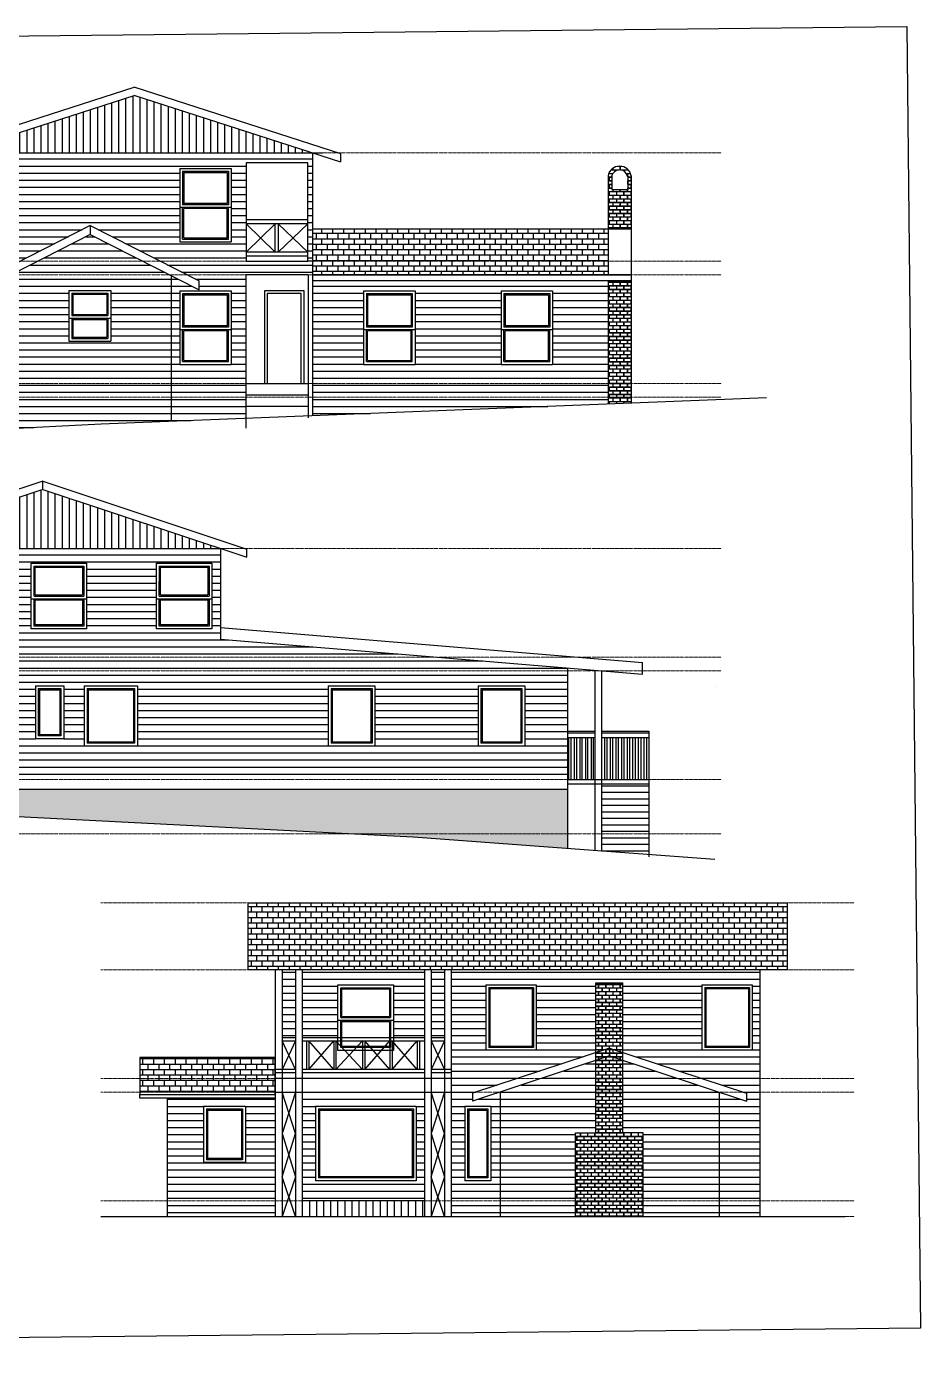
# Model space of a CAD drawing. Header units: inches. Extents: x 1543 to 43489, y -26 to 5775.
# Drawn here: x 8244 to 9035, y 4608 to 5775 of the extents above; entities that cross this region are included whole.
import ezdxf

# ---------------------------------------------------------------- set-up
doc = ezdxf.new("R2010")
doc.units = ezdxf.units.IN
doc.header["$LTSCALE"] = 0.5
doc.header["$MEASUREMENT"] = 0
doc.linetypes.add('Grid Line 1_2_', pattern=[0.875, 0.5, -0.125, 0.125, -0.125])
doc.layers.add('A-GENM', color=13, linetype='Continuous', lineweight=9)
picture_1 = doc.add_image_def('image1.png', size_in_pixel=(1835, 1378))
pattern_1 = [(90, (-27624.061, 3926.181), (-6.25, 0), [])]
pattern_2 = [(180, (-27624.061, 3926.181), (-4e-16, -6.25), [])]
pattern_3 = [(0, (-27624.061, 3926.1807), (0, 4.8), []), (90, (-27624.061, 3926.1807), (-4.8, 4.8), [4.8, -4.8])]
pattern_4 = [(0, (-27624.061, 3926.1807), (3.2, 3.2), [6.25, -0.15]), (0, (-27627.261, 3926.3307), (3.2, 3.2), [6.25, -0.15]), (90, (-27624.061, 3926.1807), (-3.2, 3.2), [-3.35, 3.05]), (90, (-27624.211, 3926.1807), (-3.2, 3.2), [-3.35, 3.05])]

msp = doc.modelspace()

# ---------------------------------------------------------------- hatches: boundary and pattern name
h = msp.add_hatch()
h.set_pattern_fill('ANSI31', scale=50, angle=45)
h.set_pattern_definition(pattern_1)
h.paths.add_polyline_path([(8340.2, 5713.6), (8183.3, 5663), (8497.1, 5663)])
h = msp.add_hatch()
h.set_pattern_fill('ANSI31', scale=50, angle=135)
h.set_pattern_definition(pattern_2)
h.paths.add_polyline_path([(8438.6, 5654), (8493.1, 5654), (8493.1, 5567), (8497.1, 5567), (8497.1, 5663), (8183.3, 5663), (8182.5, 5662.8), (8182.5, 5567), (8238.6, 5567), (8300.6, 5598.5), (8362.5, 5567), (8438.6, 5567)])
h.paths.add_polyline_path([(8379.8, 5649.1), (8425.3, 5649.1), (8425.3, 5584.1), (8379.8, 5584.1)], flags=16)
h.paths.add_polyline_path([(8382.3, 5646.6), (8422.8, 5646.6), (8422.8, 5617), (8382.3, 5617)], flags=0)
h.paths.add_polyline_path([(8383.3, 5645.6), (8421.8, 5645.6), (8421.8, 5618), (8383.3, 5618)], flags=0)
h.paths.add_polyline_path([(8422.8, 5614.6), (8422.8, 5586.6), (8382.3, 5586.6), (8382.3, 5614.6)], flags=0)
h.paths.add_polyline_path([(8383.3, 5613.6), (8421.8, 5613.6), (8421.8, 5587.6), (8383.3, 5587.6)], flags=0)
h.paths.add_polyline_path([(8219.6, 5584.2), (8191.1, 5584.2), (8191.1, 5649.2), (8219.6, 5649.2)], flags=16)
h.paths.add_polyline_path([(8217.1, 5617.9), (8193.6, 5617.9), (8193.6, 5646.7), (8217.1, 5646.7)], flags=0)
h.paths.add_polyline_path([(8217.1, 5615.4), (8217.1, 5586.7), (8193.6, 5586.7), (8193.6, 5615.4)], flags=0)
h.paths.add_polyline_path([(8216.1, 5618.8), (8194.6, 5618.8), (8194.6, 5645.7), (8216.1, 5645.7)], flags=0)
h.paths.add_polyline_path([(8216.1, 5614.4), (8216.1, 5587.7), (8194.6, 5587.7), (8194.6, 5614.4)], flags=0)
h.paths.add_polyline_path([(8228.5, 5554.1), (8204.2, 5541.7), (8204.2, 5549.6), (8214.9, 5555), (8182.5, 5555), (8182.5, 5501.9), (8228.5, 5501.9)])
h.paths.add_polyline_path([(8238.6, 5567), (8182.5, 5567), (8182.5, 5555), (8214.9, 5555)])
h.paths.add_polyline_path([(8497.1, 5567), (8493.1, 5567), (8438.6, 5567), (8362.5, 5567), (8386.2, 5555), (8497.1, 5555)])
h.paths.add_polyline_path([(8438.2, 5555), (8386.2, 5555), (8396.9, 5549.6), (8396.9, 5541.7), (8372.3, 5554.3), (8372.3, 5459), (8438.2, 5459)])
h.paths.add_polyline_path([(8425.3, 5540.9), (8425.3, 5475.9), (8379.8, 5475.9), (8379.8, 5540.9)], flags=16)
h.paths.add_polyline_path([(8422.8, 5538.4), (8422.8, 5508.8), (8382.3, 5508.8), (8382.3, 5538.4)], flags=0)
h.paths.add_polyline_path([(8421.8, 5537.4), (8421.8, 5509.8), (8383.3, 5509.8), (8383.3, 5537.4)], flags=0)
h.paths.add_polyline_path([(8422.8, 5506.4), (8422.8, 5478.4), (8382.3, 5478.4), (8382.3, 5506.4)], flags=0)
h.paths.add_polyline_path([(8421.8, 5505.4), (8421.8, 5479.4), (8383.3, 5479.4), (8383.3, 5505.4)], flags=0)
h.paths.add_polyline_path([(8438.2, 5447), (8372.3, 5447), (8372.3, 5425.5), (8438.2, 5428.1)])
h.paths.add_polyline_path([(8438.2, 5459), (8372.3, 5459), (8372.3, 5447), (8438.2, 5447)])
h.paths.add_polyline_path([(8228.5, 5447), (8182.5, 5447), (8182.5, 5416.4), (8228.5, 5418.8)])
h.paths.add_polyline_path([(8228.5, 5455), (8182.5, 5455), (8182.5, 5447), (8228.5, 5447)])
h = msp.add_hatch()
h.set_pattern_fill('AR-B816C', color=247, scale=0.4)
h.set_pattern_definition(pattern_4)
h.paths.add_polyline_path([(8779.1, 5642.6, 0.83325), (8758.6, 5642.6), (8758.6, 5595.8), (8779.1, 5595.8)])
h.paths.add_polyline_path([(8761.8, 5630.4), (8761.8, 5642.3, -0.802161), (8775.9, 5642.3), (8775.9, 5630.4)], flags=16)
h.paths.add_polyline_path([(8779.1, 5550), (8758.6, 5550), (8758.6, 5459), (8779.1, 5459)])
h.paths.add_polyline_path([(8779.1, 5459), (8758.6, 5459), (8758.6, 5447), (8779.1, 5447)])
h.paths.add_polyline_path([(8779.1, 5447), (8758.6, 5447), (8758.6, 5440.8), (8779.1, 5441.6)])
h = msp.add_hatch()
h.set_pattern_fill('ANSI31', scale=50, angle=135)
h.set_pattern_definition(pattern_2)
h.paths.add_polyline_path([(8300.6, 5590.6), (8254, 5567), (8347.1, 5567)])
h.paths.add_polyline_path([(8347.1, 5567), (8254, 5567), (8230.4, 5555), (8370.7, 5555)])
h.paths.add_polyline_path([(8372.3, 5554.3), (8370.7, 5555), (8230.4, 5555), (8204.2, 5541.7), (8204.2, 5549.6), (8214.9, 5555), (8182.5, 5555), (8182.5, 5459), (8228.5, 5459), (8228.5, 5455), (8182.5, 5455), (8182.5, 5447), (8372.3, 5447)])
h.paths.add_polyline_path([(8318.8, 5541.3), (8318.8, 5496.3), (8281.8, 5496.3), (8281.8, 5541.3)], flags=16)
h.paths.add_polyline_path([(8316.3, 5538.8), (8316.3, 5519.1), (8284.3, 5519.1), (8284.3, 5538.8)], flags=0)
h.paths.add_polyline_path([(8315.3, 5537.8), (8315.3, 5520.1), (8285.3, 5520.1), (8285.3, 5537.8)], flags=0)
h.paths.add_polyline_path([(8316.3, 5516.6), (8316.3, 5498.8), (8284.3, 5498.8), (8284.3, 5516.6)], flags=0)
h.paths.add_polyline_path([(8315.3, 5515.6), (8315.3, 5499.8), (8285.3, 5499.8), (8285.3, 5515.6)], flags=0)
h.paths.add_polyline_path([(8372.3, 5447), (8228.5, 5447), (8228.5, 5418.8), (8310.3, 5423), (8372.3, 5425.5)])
h = msp.add_hatch()
h.set_pattern_fill('AR-B816', color=15, scale=0.6)
h.set_pattern_definition(pattern_3)
h.paths.add_polyline_path([(8758.6, 5595.8), (8497.1, 5595.8), (8497.1, 5567), (8758.6, 5567)])
h.paths.add_polyline_path([(8758.6, 5567), (8497.1, 5567), (8497.1, 5555), (8758.6, 5555)])
h = msp.add_hatch()
h.set_pattern_fill('ANSI31', scale=50, angle=135)
h.set_pattern_definition(pattern_2)
h.paths.add_polyline_path([(8758.6, 5550), (8497.1, 5550), (8497.1, 5459), (8758.6, 5459)])
h.paths.add_polyline_path([(8664, 5540.9), (8709.5, 5540.9), (8709.5, 5475.9), (8664, 5475.9)], flags=16)
h.paths.add_polyline_path([(8707, 5506.4), (8707, 5478.4), (8666.5, 5478.4), (8666.5, 5506.4)], flags=0)
h.paths.add_polyline_path([(8667.5, 5505.4), (8706, 5505.4), (8706, 5479.4), (8667.5, 5479.4)], flags=0)
h.paths.add_polyline_path([(8666.5, 5508.8), (8666.5, 5538.4), (8707, 5538.4), (8707, 5508.8)], flags=0)
h.paths.add_polyline_path([(8667.5, 5509.8), (8667.5, 5537.4), (8706, 5537.4), (8706, 5509.8)], flags=0)
h.paths.add_polyline_path([(8587.9, 5475.9), (8542.4, 5475.9), (8542.4, 5540.9), (8587.9, 5540.9)], flags=16)
h.paths.add_polyline_path([(8585.4, 5506.4), (8585.4, 5478.4), (8544.9, 5478.4), (8544.9, 5506.4)], flags=0)
h.paths.add_polyline_path([(8584.4, 5479.4), (8545.9, 5479.4), (8545.9, 5505.4), (8584.4, 5505.4)], flags=0)
h.paths.add_polyline_path([(8585.4, 5508.8), (8544.9, 5508.8), (8544.9, 5538.4), (8585.4, 5538.4)], flags=0)
h.paths.add_polyline_path([(8584.4, 5509.8), (8545.9, 5509.8), (8545.9, 5537.4), (8584.4, 5537.4)], flags=0)
h.paths.add_polyline_path([(8758.6, 5459), (8497.1, 5459), (8497.1, 5447), (8758.6, 5447)])
h.paths.add_polyline_path([(8758.6, 5447), (8497.1, 5447), (8497.1, 5430.4), (8758.6, 5440.8)])
h = msp.add_hatch()
h.set_pattern_fill('ANSI31', scale=50, angle=45)
h.set_pattern_definition(pattern_1)
h.paths.add_polyline_path([(8258.6, 5365.2), (8101.3, 5313), (8415.8, 5313)])
h = msp.add_hatch()
h.set_pattern_fill('ANSI31', scale=50, angle=135)
h.set_pattern_definition(pattern_2)
h.paths.add_polyline_path([(8415.8, 5313), (8101.3, 5313), (8101.3, 5217), (8608, 5217), (8415.8, 5233)])
h.paths.add_polyline_path([(8248.4, 5300), (8297.4, 5300), (8297.4, 5242), (8248.4, 5242)], flags=16)
h.paths.add_polyline_path([(8294.9, 5268.6), (8294.9, 5244.5), (8250.9, 5244.5), (8250.9, 5268.6)], flags=0)
h.paths.add_polyline_path([(8251.9, 5267.6), (8293.9, 5267.6), (8293.9, 5245.5), (8251.9, 5245.5)], flags=0)
h.paths.add_polyline_path([(8250.9, 5271.1), (8250.9, 5297.5), (8294.9, 5297.5), (8294.9, 5271.1)], flags=0)
h.paths.add_polyline_path([(8251.9, 5272.1), (8251.9, 5296.5), (8293.9, 5296.5), (8293.9, 5272.1)], flags=0)
h.paths.add_polyline_path([(8157.5, 5235), (8108.3, 5235), (8108.3, 5300), (8157.5, 5300)], flags=16)
h.paths.add_polyline_path([(8155, 5266.3), (8155, 5237.5), (8110.8, 5237.5), (8110.8, 5266.3)], flags=0)
h.paths.add_polyline_path([(8154, 5238.5), (8111.8, 5238.5), (8111.8, 5265.3), (8154, 5265.3)], flags=0)
h.paths.add_polyline_path([(8155, 5268.8), (8110.8, 5268.8), (8110.8, 5297.5), (8155, 5297.5)], flags=0)
h.paths.add_polyline_path([(8154, 5269.8), (8111.8, 5269.8), (8111.8, 5296.5), (8154, 5296.5)], flags=0)
h.paths.add_polyline_path([(8359.2, 5300), (8408.2, 5300), (8408.2, 5242), (8359.2, 5242)], flags=16)
h.paths.add_polyline_path([(8405.7, 5268.6), (8405.7, 5244.5), (8361.7, 5244.5), (8361.7, 5268.6)], flags=0)
h.paths.add_polyline_path([(8361.7, 5271.1), (8361.8, 5297.5), (8405.7, 5297.5), (8405.7, 5271.1)], flags=0)
h.paths.add_polyline_path([(8362.7, 5267.6), (8404.7, 5267.6), (8404.7, 5245.5), (8362.7, 5245.5)], flags=0)
h.paths.add_polyline_path([(8362.7, 5272.1), (8362.8, 5296.5), (8404.7, 5296.5), (8404.7, 5272.1)], flags=0)
h.paths.add_polyline_path([(8608, 5217), (8101.3, 5217), (8101.3, 5205), (8752.2, 5205)])
h.paths.add_polyline_path([(8722.8, 5205), (8101.3, 5205), (8101.3, 5109), (8722.8, 5109)])
h.paths.add_polyline_path([(8342.3, 5138.5), (8295.3, 5138.5), (8295.3, 5191.8), (8342.3, 5191.8)], flags=16)
h.paths.add_polyline_path([(8339.8, 5141.1), (8297.8, 5141.1), (8297.8, 5189.3), (8339.8, 5189.3)], flags=0)
h.paths.add_polyline_path([(8338.8, 5142), (8298.8, 5142), (8298.8, 5188.3), (8338.8, 5188.3)], flags=0)
h.paths.add_polyline_path([(8511.1, 5191.8), (8552.4, 5191.8), (8552.4, 5138.5), (8511.1, 5138.5)], flags=16)
h.paths.add_polyline_path([(8513.7, 5189.3), (8549.9, 5189.3), (8549.9, 5141), (8513.7, 5141)], flags=0)
h.paths.add_polyline_path([(8514.7, 5188.3), (8548.9, 5188.3), (8548.9, 5142), (8514.7, 5142)], flags=0)
h.paths.add_polyline_path([(8277.3, 5144.8), (8252.1, 5144.8), (8252.1, 5191.8), (8277.3, 5191.8)], flags=16)
h.paths.add_polyline_path([(8274.7, 5147.4), (8254.6, 5147.4), (8254.6, 5189.3), (8274.7, 5189.3)], flags=0)
h.paths.add_polyline_path([(8273.7, 5148.4), (8255.6, 5148.4), (8255.6, 5188.3), (8273.7, 5188.3)], flags=0)
h.paths.add_polyline_path([(8232.1, 5144.8), (8207, 5144.8), (8207, 5191.8), (8232.1, 5191.8)], flags=16)
h.paths.add_polyline_path([(8229.6, 5147.4), (8209.5, 5147.4), (8209.5, 5189.3), (8229.6, 5189.3)], flags=0)
h.paths.add_polyline_path([(8228.6, 5148.4), (8210.5, 5148.4), (8210.5, 5188.3), (8228.6, 5188.3)], flags=0)
h.paths.add_polyline_path([(8643.6, 5191.8), (8684.9, 5191.8), (8684.9, 5138.5), (8643.6, 5138.5)], flags=16)
h.paths.add_polyline_path([(8646.1, 5189.3), (8682.4, 5189.3), (8682.4, 5141), (8646.1, 5141)], flags=0)
h.paths.add_polyline_path([(8647.1, 5188.3), (8681.4, 5188.3), (8681.4, 5142), (8647.1, 5142)], flags=0)
h.paths.add_polyline_path([(8173.6, 5126.6), (8124.4, 5126.6), (8124.4, 5191.7), (8173.6, 5191.7)], flags=16)
h.paths.add_polyline_path([(8171.1, 5158), (8171.1, 5129.2), (8126.9, 5129.2), (8126.9, 5158)], flags=0)
h.paths.add_polyline_path([(8171.1, 5160.5), (8126.9, 5160.5), (8126.9, 5189.1), (8171.1, 5189.1)], flags=0)
h.paths.add_polyline_path([(8170.1, 5130.2), (8127.9, 5130.2), (8127.9, 5157), (8170.1, 5157)], flags=0)
h.paths.add_polyline_path([(8170.1, 5161.5), (8127.9, 5161.5), (8127.9, 5188.1), (8170.1, 5188.1)], flags=0)
h = msp.add_hatch()
h.set_pattern_fill('AR-CONC', scale=0.4)
h.set_pattern_definition([(50, (-27624.061, 3926.1807), (2.86904073, -0.25100854), [0.3, -3.3]), (355, (-27624.061, 3926.1807), (-0.55500533, 3.00876853), [0.24, -2.64]), (100.4514445, (-27623.8218, 3926.1598), (2.31403539, 2.75775996), [0.25496077, -2.80456845]), (46.1842, (-27624.061, 3926.9807), (4.26896532, -0.66207712), [0.45, -4.95]), (96.635635, (-27623.705, 3926.9256), (3.7386478, 3.8964744), [0.38244137, -4.20685504]), (351.184164, (-27624.061, 3926.9807), (3.7386478, 3.8964744), [0.36, -3.96]), (21, (-27623.661, 3926.7807), (2.38762821, -1.61047556), [0.3, -3.3]), (326, (-27623.661, 3926.7807), (0.97326133, 2.90060018), [0.24, -2.64]), (71.451445, (-27623.462, 3926.6465), (3.3608895, 1.29012461), [0.25496076, -2.80456845]), (37.5, (-27624.0609, 3926.1807), (0.04863942, 1.331575415), [0, -2.608, 0, -2.68, 0, -2.65]), (7.5, (-27624.061, 3926.1807), (1.05227815, 1.57764685), [0, -1.528, 0, -2.548, 0, -1.01]), (327.5, (-27624.9529, 3926.1807), (2.135289745, -0.090219487), [0, -1, 0, -3.12, 0, -4.14]), (317.5, (-27625.353, 3926.1807), (2.33274468, 0.40041993), [0, -1.3, 0, -2.072, 0, -2.94])])
h.paths.add_polyline_path([(8722.8, 5100.1), (8101.3, 5100.1), (8101.3, 5081.3), (8231, 5076.3), (8527.6, 5061), (8722.8, 5061)])
h.paths.add_polyline_path([(8101.3, 5100.1), (7839, 5100.1), (7839, 5091.5), (8101.3, 5081.3)])
h.paths.add_polyline_path([(8722.8, 5061), (8527.6, 5061), (8586.2, 5057.9), (8722.8, 5047.9)])
h = msp.add_hatch()
h.set_pattern_fill('AR-B816', color=15, scale=0.6)
h.set_pattern_definition(pattern_3)
h.paths.add_polyline_path([(8440.3, 4940.5), (8916.8, 4940.5), (8916.8, 4999.8), (8440.3, 4999.8)])
h = msp.add_hatch()
h.set_pattern_fill('ANSI31', scale=50, angle=135)
h.set_pattern_definition(pattern_2)
h.paths.add_polyline_path([(8519.7, 4927.4), (8568.7, 4927.4), (8568.7, 4880.8), (8596.2, 4880.8), (8596.2, 4940.5), (8488.1, 4940.5), (8488.1, 4880.8), (8519.7, 4880.8)])
h.paths.add_polyline_path([(8482.1, 4940.5), (8470.3, 4940.5), (8470.3, 4880.8), (8482.1, 4880.8)])
h.paths.add_polyline_path([(8613.9, 4940.5), (8602.2, 4940.5), (8602.2, 4880.8), (8613.9, 4880.8)])
h.paths.add_polyline_path([(8747.7, 4929.1), (8771.7, 4929.1), (8771.7, 4867.6), (8841.6, 4844.5), (8892.8, 4844.5), (8892.8, 4940.5), (8619.9, 4940.5), (8619.9, 4844.5), (8678.1, 4844.5), (8747.7, 4867.5)])
h.paths.add_polyline_path([(8650.5, 4927.5), (8695, 4927.5), (8695, 4869.5), (8650.5, 4869.5)], flags=16)
h.paths.add_polyline_path([(8653, 4925), (8692.5, 4925), (8692.5, 4872), (8653, 4872)], flags=0)
h.paths.add_polyline_path([(8654, 4924), (8691.5, 4924), (8691.5, 4873), (8654, 4873)], flags=0)
h.paths.add_polyline_path([(8841.6, 4927.5), (8886.1, 4927.5), (8886.1, 4869.5), (8841.6, 4869.5)], flags=16)
h.paths.add_polyline_path([(8844.1, 4925), (8883.6, 4925), (8883.6, 4872), (8844.1, 4872)], flags=0)
h.paths.add_polyline_path([(8845.1, 4924), (8882.6, 4924), (8882.6, 4873), (8845.1, 4873)], flags=0)
h.paths.add_polyline_path([(8678.1, 4844.5), (8619.9, 4844.5), (8619.9, 4832.5), (8641.8, 4832.5)])
h.paths.add_polyline_path([(8663, 4832.5), (8638.8, 4824.5), (8638.8, 4831.5), (8641.8, 4832.5), (8619.9, 4832.5), (8619.9, 4736.5), (8663, 4736.5)])
h.paths.add_polyline_path([(8631.8, 4820.2), (8654.8, 4820.2), (8654.8, 4754.2), (8631.8, 4754.2)], flags=16)
h.paths.add_polyline_path([(8634.3, 4817.7), (8652.3, 4817.7), (8652.3, 4756.7), (8634.3, 4756.7)], flags=0)
h.paths.add_polyline_path([(8635.3, 4816.7), (8651.3, 4816.7), (8651.3, 4757.7), (8635.3, 4757.7)], flags=0)
h.paths.add_polyline_path([(8663, 4736.5), (8619.9, 4736.5), (8619.9, 4722.5), (8663, 4722.5)])
h.paths.add_polyline_path([(8596.2, 4832.5), (8488.1, 4832.5), (8488.1, 4736.5), (8596.2, 4736.5)])
h.paths.add_polyline_path([(8499.9, 4820.2), (8588.9, 4820.2), (8588.9, 4754.2), (8499.9, 4754.2)], flags=16)
h.paths.add_polyline_path([(8502.4, 4817.7), (8586.4, 4817.7), (8586.4, 4756.7), (8502.4, 4756.7)], flags=0)
h.paths.add_polyline_path([(8503.4, 4816.7), (8585.4, 4816.7), (8585.4, 4757.7), (8503.4, 4757.7)], flags=0)
h.paths.add_polyline_path([(8892.8, 4832.5), (8877.9, 4832.5), (8880.9, 4831.5), (8880.9, 4824.5), (8856.7, 4832.5), (8856.7, 4736.5), (8892.8, 4736.5)])
h.paths.add_polyline_path([(8892.8, 4844.5), (8841.6, 4844.5), (8877.9, 4832.5), (8892.8, 4832.5)])
h.paths.add_polyline_path([(8892.8, 4736.5), (8856.7, 4736.5), (8856.7, 4722.5), (8892.8, 4722.5)])
h = msp.add_hatch()
h.set_pattern_fill('AR-B816C', color=247, scale=0.4)
h.set_pattern_definition(pattern_4)
h.paths.add_polyline_path([(8771.7, 4929.1), (8747.7, 4929.1), (8747.7, 4867.5), (8759.9, 4871.5), (8771.7, 4867.6)])
h.paths.add_polyline_path([(8771.7, 4860.6), (8759.9, 4864.5), (8747.7, 4860.5), (8747.7, 4844.5), (8771.7, 4844.5)])
h.paths.add_polyline_path([(8759.9, 4871.5), (8747.7, 4867.5), (8747.7, 4860.5), (8759.9, 4864.5)])
h.paths.add_polyline_path([(8771.7, 4867.6), (8759.9, 4871.5), (8759.9, 4864.5), (8771.7, 4860.6)])
h.paths.add_polyline_path([(8771.7, 4844.5), (8747.7, 4844.5), (8747.7, 4832.5), (8771.7, 4832.5)])
h.paths.add_polyline_path([(8771.7, 4832.5), (8747.7, 4832.5), (8747.7, 4796.5), (8729.7, 4796.5), (8729.7, 4736.5), (8789.7, 4736.5), (8789.7, 4796.5), (8771.7, 4796.5)])
h.paths.add_polyline_path([(8789.7, 4736.5), (8729.7, 4736.5), (8729.7, 4722.5), (8759.7, 4722.5), (8789.7, 4722.5)])
h = msp.add_hatch()
h.set_pattern_fill('AR-B816', color=15, scale=0.6)
h.set_pattern_definition(pattern_3)
h.paths.add_polyline_path([(8464.3, 4863.2), (8344.5, 4863.2), (8344.5, 4844.5), (8464.3, 4844.5)])
h.paths.add_polyline_path([(8464.3, 4844.5), (8344.5, 4844.5), (8344.5, 4832.5), (8464.3, 4832.5)])
h = msp.add_hatch()
h.set_pattern_fill('ANSI31', scale=50, angle=135)
h.set_pattern_definition(pattern_2)
h.paths.add_polyline_path([(8771.7, 4860.6), (8771.7, 4844.5), (8820.4, 4844.5)])
h.paths.add_polyline_path([(8747.7, 4860.5), (8699.3, 4844.5), (8747.7, 4844.5)])
h.paths.add_polyline_path([(8747.7, 4844.5), (8699.3, 4844.5), (8663, 4832.5), (8747.7, 4832.5)])
h.paths.add_polyline_path([(8820.4, 4844.5), (8771.7, 4844.5), (8771.7, 4832.5), (8856.7, 4832.5)])
h.paths.add_polyline_path([(8856.7, 4832.5), (8771.7, 4832.5), (8771.7, 4796.5), (8789.7, 4796.5), (8789.7, 4736.5), (8856.7, 4736.5)])
h.paths.add_polyline_path([(8747.7, 4832.5), (8663, 4832.5), (8663, 4736.5), (8729.7, 4736.5), (8729.7, 4796.5), (8747.7, 4796.5)])
h.paths.add_polyline_path([(8729.7, 4736.5), (8663, 4736.5), (8663, 4722.5), (8729.7, 4722.5)])
h.paths.add_polyline_path([(8856.7, 4736.5), (8789.7, 4736.5), (8789.7, 4722.5), (8856.7, 4722.5)])
h = msp.add_hatch()
h.set_pattern_fill('ANSI31', scale=50, angle=135)
h.set_pattern_definition(pattern_2)
h.paths.add_polyline_path([(8464.3, 4827.3), (8368.5, 4827.3), (8368.5, 4736.5), (8464.3, 4736.5)])
h.paths.add_polyline_path([(8400.8, 4770.2), (8400.8, 4820.2), (8437.8, 4820.2), (8437.8, 4770.2)], flags=16)
h.paths.add_polyline_path([(8403.3, 4772.7), (8403.3, 4817.7), (8435.3, 4817.7), (8435.3, 4772.7)], flags=0)
h.paths.add_polyline_path([(8404.3, 4773.7), (8404.3, 4816.7), (8434.3, 4816.7), (8434.3, 4773.7)], flags=0)
h.paths.add_polyline_path([(8464.3, 4736.5), (8368.5, 4736.5), (8368.5, 4722.5), (8464.3, 4722.5)])
h = msp.add_hatch()
h.set_pattern_fill('ANSI31', scale=50, angle=45)
h.set_pattern_definition(pattern_1)
h.paths.add_polyline_path([(8596.2, 4736.5), (8488.1, 4736.5), (8488.1, 4722.5), (8596.2, 4722.5)])

# ---------------------------------------------------------------- linework, layer by layer
at = {"color": 2}
for p, q in [((8340.2, 5721), (8158.4, 5662.4)), ((8340.2, 5721), (8522, 5662.4)), ((8340.2, 5713.6), (8158.4, 5655)), ((8340.2, 5713.6), (8522, 5655)), ((8183.3, 5663), (8506, 5663)), ((8497.1, 5663), (8497.1, 5430.4)), ((8522, 5662.4), (8522, 5655)), ((8379.8, 5649.1), (8425.3, 5649.1)), ((8379.8, 5649.1), (8379.8, 5584.1)), ((8425.3, 5649.1), (8425.3, 5584.1)), ((8493.1, 5654), (8438.6, 5654)), ((8438.6, 5654), (8438.6, 5567)), ((8493.1, 5567), (8493.1, 5654)), ((8382.3, 5646.6), (8422.8, 5646.6)), ((8382.3, 5646.6), (8382.3, 5617)), ((8383.3, 5645.6), (8421.8, 5645.6)), ((8383.3, 5645.6), (8383.3, 5618)), ((8421.8, 5645.6), (8421.8, 5618)), ((8422.8, 5646.6), (8422.8, 5617)), ((8758.6, 5642.6), (8758.6, 5555)), ((8761.8, 5642.6), (8761.8, 5630.4)), ((8775.9, 5642.6), (8775.9, 5630.4)), ((8779.1, 5642.6), (8779.1, 5441.6)), ((8761.8, 5630.4), (8775.9, 5630.4)), ((8425.3, 5614.6), (8379.8, 5614.6)), ((8422.8, 5617), (8382.3, 5617)), ((8382.3, 5586.6), (8382.3, 5614.6)), ((8421.8, 5618), (8383.3, 5618)), ((8422.8, 5586.6), (8422.8, 5614.6)), ((8421.8, 5613.6), (8383.3, 5613.6)), ((8383.3, 5587.6), (8383.3, 5613.6)), ((8421.8, 5587.6), (8421.8, 5613.6)), ((8493.1, 5603.5), (8438.6, 5603.5)), ((8300.6, 5598.5), (8204.2, 5549.6)), ((8300.6, 5590.6), (8204.2, 5541.7)), ((8300.6, 5598.5), (8300.6, 5590.6)), ((8300.6, 5598.5), (8396.9, 5549.6)), ((8300.6, 5590.6), (8396.9, 5541.7)), ((8493.1, 5600), (8438.6, 5600)), ((8464.2, 5600), (8438.6, 5575)), ((8438.6, 5600), (8464.2, 5575)), ((8464.2, 5575), (8464.2, 5600)), ((8466.9, 5600), (8466.9, 5575)), ((8466.9, 5575), (8493.1, 5600)), ((8493.1, 5575), (8466.9, 5600)), ((8497.1, 5595.8), (8779.1, 5595.8)), ((8779.1, 5598.1), (8779.1, 5555)), ((8379.8, 5584.1), (8425.3, 5584.1)), ((8382.3, 5586.6), (8422.8, 5586.6)), ((8383.3, 5587.6), (8421.8, 5587.6)), ((8493.1, 5575), (8438.6, 5575)), ((8493.1, 5571.5), (8438.6, 5571.5)), ((8438.6, 5567), (8493.1, 5567)), ((8497.1, 5567), (8493.1, 5567)), ((8372.3, 5554.3), (8372.3, 5425.5)), ((8396.9, 5541.7), (8396.9, 5549.6)), ((8493.2, 5555), (8438.2, 5555)), ((8438.2, 5555), (8438.2, 5419.6)), ((8493.2, 5555), (8493.2, 5428.5)), ((8779.1, 5555), (8497.1, 5555)), ((8497.1, 5555), (8779.1, 5555)), ((8497.1, 5550), (8779.1, 5550)), ((8758.6, 5550), (8758.6, 5440.8)), ((8281.8, 5541.3), (8318.8, 5541.3)), ((8281.8, 5541.3), (8281.8, 5496.3)), ((8284.3, 5538.8), (8284.3, 5519.1)), ((8284.3, 5538.8), (8316.3, 5538.8)), ((8285.3, 5537.8), (8315.3, 5537.8)), ((8285.3, 5537.8), (8285.3, 5520.1)), ((8315.3, 5537.8), (8315.3, 5520.1)), ((8316.3, 5538.8), (8316.3, 5519.1)), ((8318.8, 5541.3), (8318.8, 5496.3)), ((8379.8, 5540.9), (8425.3, 5540.9)), ((8379.8, 5540.9), (8379.8, 5475.9)), ((8382.3, 5538.4), (8422.8, 5538.4)), ((8382.3, 5538.4), (8382.3, 5508.8)), ((8383.3, 5537.4), (8421.8, 5537.4)), ((8383.3, 5537.4), (8383.3, 5509.8)), ((8421.8, 5537.4), (8421.8, 5509.8)), ((8422.8, 5538.4), (8422.8, 5508.8)), ((8425.3, 5540.9), (8425.3, 5475.9)), ((8489.7, 5541), (8454.7, 5541)), ((8454.7, 5541), (8454.7, 5459)), ((8457.2, 5538.5), (8457.2, 5459)), ((8487.2, 5538.5), (8457.2, 5538.5)), ((8487.2, 5459), (8487.2, 5538.5)), ((8489.7, 5459), (8489.7, 5541)), ((8542.4, 5540.9), (8587.9, 5540.9)), ((8542.4, 5540.9), (8542.4, 5475.9)), ((8544.9, 5538.4), (8585.4, 5538.4)), ((8544.9, 5538.4), (8544.9, 5508.8)), ((8545.9, 5537.4), (8584.4, 5537.4)), ((8545.9, 5537.4), (8545.9, 5509.8)), ((8584.4, 5537.4), (8584.4, 5509.8)), ((8585.4, 5538.4), (8585.4, 5508.8)), ((8587.9, 5540.9), (8587.9, 5475.9)), ((8664, 5540.9), (8709.5, 5540.9)), ((8664, 5540.9), (8664, 5475.9)), ((8666.5, 5538.4), (8707, 5538.4)), ((8666.5, 5538.4), (8666.5, 5508.8)), ((8667.5, 5537.4), (8706, 5537.4)), ((8667.5, 5537.4), (8667.5, 5509.8)), ((8706, 5537.4), (8706, 5509.8)), ((8707, 5538.4), (8707, 5508.8)), ((8709.5, 5540.9), (8709.5, 5475.9)), ((8281.8, 5516.6), (8318.8, 5516.6)), ((8284.3, 5519.1), (8316.3, 5519.1)), ((8284.3, 5516.6), (8284.3, 5498.8)), ((8285.3, 5520.1), (8315.3, 5520.1)), ((8285.3, 5515.6), (8315.3, 5515.6)), ((8285.3, 5515.6), (8285.3, 5499.8)), ((8315.3, 5515.6), (8315.3, 5499.8)), ((8316.3, 5516.6), (8316.3, 5498.8)), ((8422.8, 5508.8), (8382.3, 5508.8)), ((8421.8, 5509.8), (8383.3, 5509.8)), ((8585.4, 5508.8), (8544.9, 5508.8)), ((8584.4, 5509.8), (8545.9, 5509.8)), ((8707, 5508.8), (8666.5, 5508.8)), ((8706, 5509.8), (8667.5, 5509.8)), ((8284.3, 5498.8), (8316.3, 5498.8)), ((8285.3, 5499.8), (8315.3, 5499.8)), ((8425.3, 5506.4), (8379.8, 5506.4)), ((8382.3, 5478.4), (8382.3, 5506.4)), ((8421.8, 5505.4), (8383.3, 5505.4)), ((8383.3, 5479.4), (8383.3, 5505.4)), ((8421.8, 5479.4), (8421.8, 5505.4)), ((8422.8, 5478.4), (8422.8, 5506.4)), ((8587.9, 5506.4), (8542.4, 5506.4)), ((8544.9, 5478.4), (8544.9, 5506.4)), ((8584.4, 5505.4), (8545.9, 5505.4)), ((8545.9, 5479.4), (8545.9, 5505.4)), ((8584.4, 5479.4), (8584.4, 5505.4)), ((8585.4, 5478.4), (8585.4, 5506.4)), ((8709.5, 5506.4), (8664, 5506.4)), ((8666.5, 5478.4), (8666.5, 5506.4)), ((8706, 5505.4), (8667.5, 5505.4)), ((8667.5, 5479.4), (8667.5, 5505.4)), ((8706, 5479.4), (8706, 5505.4)), ((8707, 5478.4), (8707, 5506.4)), ((8281.8, 5496.3), (8318.8, 5496.3)), ((8379.8, 5475.9), (8425.3, 5475.9)), ((8382.3, 5478.4), (8422.8, 5478.4)), ((8383.3, 5479.4), (8421.8, 5479.4)), ((8542.4, 5475.9), (8587.9, 5475.9)), ((8544.9, 5478.4), (8585.4, 5478.4)), ((8545.9, 5479.4), (8584.4, 5479.4)), ((8664, 5475.9), (8709.5, 5475.9)), ((8666.5, 5478.4), (8707, 5478.4)), ((8667.5, 5479.4), (8706, 5479.4)), ((8438.2, 5459), (8493.2, 5459)), ((8898.8, 5446.4), (8310.3, 5423)), ((8438.2, 5449), (8493.2, 5449)), ((8438.2, 5439), (8493.2, 5439)), ((8310.3, 5423), (8180.6, 5416.3)), ((8258.6, 5372.6), (8078.1, 5312.6)), ((8258.6, 5365.2), (8258.6, 5372.6)), ((8258.6, 5372.6), (8439, 5312.6)), ((8258.6, 5365.2), (8078.1, 5305.3)), ((8258.6, 5365.2), (8439, 5305.3)), ((8101.3, 5313), (8415.8, 5313)), ((8415.8, 5313), (8415.8, 5233)), ((8439, 5305.3), (8439, 5312.6)), ((8248.4, 5300), (8297.4, 5300)), ((8248.4, 5242), (8248.4, 5300)), ((8297.4, 5300), (8297.4, 5242)), ((8359.2, 5300), (8408.2, 5300)), ((8359.2, 5242), (8359.2, 5300)), ((8408.2, 5300), (8408.2, 5242)), ((8250.9, 5297.5), (8294.9, 5297.5)), ((8250.9, 5271.1), (8250.9, 5297.5)), ((8251.9, 5272.1), (8251.9, 5296.5)), ((8251.9, 5296.5), (8293.9, 5296.5)), ((8293.9, 5296.5), (8293.9, 5272.1)), ((8294.9, 5297.5), (8294.9, 5271.1)), ((8361.7, 5271.1), (8361.8, 5297.5)), ((8361.8, 5297.5), (8405.7, 5297.5)), ((8362.7, 5272.1), (8362.8, 5296.5)), ((8362.8, 5296.5), (8404.7, 5296.5)), ((8404.7, 5296.5), (8404.7, 5272.1)), ((8405.7, 5297.5), (8405.7, 5271.1)), ((8248.4, 5268.6), (8297.4, 5268.6)), ((8250.9, 5271.1), (8294.9, 5271.1)), ((8250.9, 5244.5), (8250.9, 5268.6)), ((8251.9, 5272.1), (8293.9, 5272.1)), ((8251.9, 5245.5), (8251.9, 5267.6)), ((8251.9, 5267.6), (8293.9, 5267.6)), ((8293.9, 5267.6), (8293.9, 5245.5)), ((8294.9, 5268.6), (8294.9, 5244.5)), ((8359.2, 5268.6), (8408.2, 5268.6)), ((8361.7, 5271.1), (8405.7, 5271.1)), ((8361.7, 5244.5), (8361.7, 5268.6)), ((8362.7, 5272.1), (8404.7, 5272.1)), ((8362.7, 5245.5), (8362.7, 5267.6)), ((8362.7, 5267.6), (8404.7, 5267.6)), ((8404.7, 5267.6), (8404.7, 5245.5)), ((8405.7, 5268.6), (8405.7, 5244.5)), ((8297.4, 5242), (8248.4, 5242)), ((8294.9, 5244.5), (8250.9, 5244.5)), ((8293.9, 5245.5), (8251.9, 5245.5)), ((8408.2, 5242), (8359.2, 5242)), ((8405.7, 5244.5), (8361.7, 5244.5)), ((8404.7, 5245.5), (8362.7, 5245.5)), ((8415.8, 5243.4), (8789.1, 5212.3)), ((8415.8, 5233), (8789.1, 5201.9)), ((8722.8, 5207.4), (8722.8, 5047.9)), ((8746.8, 5205.4), (8746.8, 5046.1)), ((8789.1, 5201.9), (8789.1, 5212.3)), ((8752.8, 5204.9), (8752.8, 5045.7)), ((8252.1, 5191.8), (8277.3, 5191.8)), ((8252.1, 5191.8), (8252.1, 5144.8)), ((8254.6, 5189.3), (8274.7, 5189.3)), ((8254.6, 5189.3), (8254.6, 5147.4)), ((8255.6, 5188.3), (8273.7, 5188.3)), ((8255.6, 5188.3), (8255.6, 5148.4)), ((8273.7, 5188.3), (8273.7, 5148.4)), ((8274.7, 5189.3), (8274.7, 5147.4)), ((8277.3, 5191.8), (8277.3, 5144.8)), ((8295.3, 5191.8), (8342.3, 5191.8)), ((8295.3, 5191.8), (8295.3, 5138.5)), ((8297.8, 5189.3), (8339.8, 5189.3)), ((8297.8, 5189.3), (8297.8, 5141.1)), ((8298.8, 5188.3), (8338.8, 5188.3)), ((8298.8, 5188.3), (8298.8, 5142)), ((8338.8, 5188.3), (8338.8, 5142)), ((8339.8, 5189.3), (8339.8, 5141.1)), ((8342.3, 5191.8), (8342.3, 5138.5)), ((8511.1, 5191.8), (8552.4, 5191.8)), ((8511.1, 5191.8), (8511.1, 5138.5)), ((8513.7, 5189.3), (8549.9, 5189.3)), ((8513.7, 5189.3), (8513.7, 5141)), ((8514.7, 5188.3), (8514.7, 5142)), ((8514.7, 5188.3), (8548.9, 5188.3)), ((8548.9, 5188.3), (8548.9, 5142)), ((8549.9, 5189.3), (8549.9, 5141)), ((8552.4, 5191.8), (8552.4, 5138.5)), ((8643.6, 5191.8), (8684.9, 5191.8)), ((8643.6, 5191.8), (8643.6, 5138.5)), ((8646.1, 5189.3), (8682.4, 5189.3)), ((8646.1, 5189.3), (8646.1, 5141)), ((8647.1, 5188.3), (8681.4, 5188.3)), ((8647.1, 5188.3), (8647.1, 5142)), ((8681.4, 5188.3), (8681.4, 5142)), ((8682.4, 5189.3), (8682.4, 5141)), ((8684.9, 5191.8), (8684.9, 5138.5)), ((8854.1, 5191.3), (8854.1, 5191.3)), ((8274.7, 5147.4), (8254.6, 5147.4)), ((8273.7, 5148.4), (8255.6, 5148.4)), ((8722.8, 5151.6), (8746.8, 5151.6)), ((8722.8, 5150.1), (8746.8, 5150.1)), ((8752.8, 5151.6), (8794.7, 5151.6)), ((8752.8, 5150.1), (8794.7, 5150.1)), ((8794.7, 5151.6), (8794.7, 5040.5)), ((8277.3, 5144.8), (8252.1, 5144.8)), ((8342.3, 5138.5), (8295.3, 5138.5)), ((8339.8, 5141.1), (8297.8, 5141.1)), ((8338.8, 5142), (8298.8, 5142)), ((8552.4, 5138.5), (8511.1, 5138.5)), ((8549.9, 5141), (8513.7, 5141)), ((8548.9, 5142), (8514.7, 5142)), ((8684.9, 5138.5), (8643.6, 5138.5)), ((8682.4, 5141), (8646.1, 5141)), ((8681.4, 5142), (8647.1, 5142)), ((8722.8, 5146.1), (8746.8, 5146.1)), ((8723.5, 5146.1), (8723.5, 5109)), ((8725.5, 5146.1), (8725.5, 5109)), ((8728.5, 5146.1), (8728.5, 5109)), ((8730.5, 5146.1), (8730.5, 5109)), ((8733.5, 5146.1), (8733.5, 5109)), ((8735.5, 5146.1), (8735.5, 5109)), ((8738.5, 5146.1), (8738.5, 5109)), ((8740.5, 5146.1), (8740.5, 5109)), ((8743.5, 5146.1), (8743.5, 5109)), ((8745.5, 5146.1), (8745.5, 5109)), ((8752.8, 5146.1), (8794.7, 5146.1)), ((8755.3, 5146.1), (8755.3, 5109)), ((8757.4, 5146.1), (8757.4, 5109)), ((8760.3, 5146.1), (8760.3, 5109)), ((8762.4, 5146.1), (8762.4, 5109)), ((8765.3, 5146.1), (8765.3, 5109)), ((8767.4, 5146.1), (8767.4, 5109)), ((8770.3, 5146.1), (8770.3, 5109)), ((8770.3, 5146.1), (8770.3, 5109)), ((8772.4, 5146.1), (8772.4, 5109)), ((8772.4, 5146.1), (8772.4, 5109)), ((8775.3, 5146.1), (8775.3, 5109)), ((8777.4, 5146.1), (8777.4, 5109)), ((8780.3, 5146.1), (8780.3, 5109)), ((8782.4, 5146.1), (8782.4, 5109)), ((8785.3, 5146.1), (8785.3, 5109)), ((8787.4, 5146.1), (8787.4, 5109)), ((8790.3, 5146.1), (8790.3, 5109)), ((8792.4, 5146.1), (8792.4, 5109)), ((8722.8, 5109), (8794.7, 5109)), ((8722.8, 5105), (8794.7, 5105)), ((8752.8, 5103.3), (8794.7, 5103.3)), ((8722.8, 5100.1), (7839, 5100.1)), ((8752.8, 5097.6), (8794.7, 5097.6)), ((8752.8, 5091.8), (8794.7, 5091.8)), ((8752.8, 5086.1), (8794.7, 5086.1)), ((8752.8, 5080.3), (8794.7, 5080.3)), ((8586.2, 5057.9), (8231, 5076.3)), ((8752.8, 5074.6), (8794.7, 5074.6)), ((8752.8, 5068.8), (8794.7, 5068.8)), ((8852.9, 5038.3), (8586.2, 5057.9)), ((8752.8, 5063.1), (8794.7, 5063.1)), ((8752.8, 5057.4), (8794.7, 5057.4)), ((8752.8, 5051.6), (8794.7, 5051.6)), ((8752.8, 5045.9), (8794.7, 5045.9)), ((8464.3, 4940.5), (8464.3, 4722.5)), ((8470.3, 4940.5), (8470.3, 4722.5)), ((8482.1, 4940.5), (8482.1, 4722.5)), ((8488.1, 4940.5), (8488.1, 4722.5)), ((8596.2, 4940.5), (8596.2, 4722.5)), ((8602.2, 4940.5), (8602.2, 4722.5)), ((8613.9, 4940.5), (8613.9, 4722.5)), ((8619.9, 4940.5), (8619.9, 4722.5)), ((8892.8, 4940.5), (8892.8, 4722.5)), ((8519.7, 4927.4), (8568.7, 4927.4)), ((8519.7, 4869.4), (8519.7, 4927.4)), ((8568.7, 4927.4), (8568.7, 4869.4)), ((8650.5, 4927.5), (8695, 4927.5)), ((8650.5, 4927.5), (8650.5, 4869.5)), ((8695, 4927.5), (8695, 4869.5)), ((8747.7, 4929.1), (8771.7, 4929.1)), ((8747.7, 4796.5), (8747.7, 4929.1)), ((8771.7, 4796.5), (8771.7, 4929.1)), ((8841.6, 4927.5), (8886.1, 4927.5)), ((8841.6, 4927.5), (8841.6, 4869.5)), ((8886.1, 4927.5), (8886.1, 4869.5)), ((8522.2, 4924.8), (8566.2, 4924.8)), ((8522.2, 4898.5), (8522.2, 4924.8)), ((8523.2, 4923.8), (8565.2, 4923.8)), ((8523.2, 4899.5), (8523.2, 4923.8)), ((8565.2, 4923.8), (8565.2, 4899.5)), ((8566.2, 4924.8), (8566.2, 4898.5)), ((8653, 4925), (8692.5, 4925)), ((8653, 4925), (8653, 4872)), ((8654, 4924), (8691.5, 4924)), ((8654, 4924), (8654, 4873)), ((8691.5, 4924), (8691.5, 4873)), ((8692.5, 4925), (8692.5, 4872)), ((8844.1, 4925), (8883.6, 4925)), ((8844.1, 4925), (8844.1, 4872)), ((8845.1, 4924), (8882.6, 4924)), ((8845.1, 4924), (8845.1, 4873)), ((8882.6, 4924), (8882.6, 4873)), ((8883.6, 4925), (8883.6, 4872)), ((8519.7, 4896), (8568.7, 4896)), ((8522.2, 4898.5), (8566.2, 4898.5)), ((8522.2, 4871.9), (8522.2, 4896)), ((8523.2, 4899.5), (8565.2, 4899.5)), ((8523.2, 4872.9), (8523.2, 4895)), ((8523.2, 4895), (8565.2, 4895)), ((8565.2, 4895), (8565.2, 4872.9)), ((8566.2, 4896), (8566.2, 4871.9)), ((8470.3, 4880.8), (8482.1, 4880.8)), ((8488.1, 4880.8), (8596.2, 4880.8)), ((8602.2, 4880.8), (8613.9, 4880.8)), ((8470.3, 4877.8), (8482.1, 4877.8)), ((8482.1, 4852.5), (8470.3, 4877.8)), ((8482.1, 4877.8), (8470.3, 4852.5)), ((8488.1, 4877.8), (8596.2, 4877.8)), ((8491.8, 4877.8), (8491.8, 4852.5)), ((8493.8, 4877.8), (8493.8, 4852.5)), ((8515.9, 4852.5), (8493.8, 4877.8)), ((8493.8, 4852.5), (8515.9, 4877.8)), ((8515.9, 4877.8), (8515.9, 4852.5)), ((8515.9, 4877.8), (8515.9, 4852.5)), ((8517.9, 4877.8), (8517.9, 4852.5)), ((8517.9, 4877.8), (8517.9, 4852.5)), ((8541.5, 4852.5), (8517.9, 4877.8)), ((8517.9, 4852.5), (8541.5, 4877.8)), ((8568.7, 4869.4), (8519.7, 4869.4)), ((8566.2, 4871.9), (8522.2, 4871.9)), ((8565.2, 4872.9), (8523.2, 4872.9)), ((8541.5, 4877.8), (8541.5, 4852.5)), ((8543.5, 4877.8), (8543.5, 4852.5)), ((8565.6, 4852.5), (8543.5, 4877.8)), ((8543.5, 4852.5), (8565.6, 4877.8)), ((8565.6, 4877.8), (8565.6, 4852.5)), ((8565.6, 4877.8), (8565.6, 4852.5)), ((8567.6, 4877.8), (8567.6, 4852.5)), ((8567.6, 4877.8), (8567.6, 4852.5)), ((8589.7, 4852.5), (8567.6, 4877.8)), ((8567.6, 4852.5), (8589.7, 4877.8)), ((8589.7, 4877.8), (8589.7, 4852.5)), ((8591.7, 4877.8), (8591.7, 4852.5)), ((8602.2, 4877.8), (8613.9, 4877.8)), ((8602.2, 4877.8), (8613.9, 4852.5)), ((8613.9, 4877.8), (8602.2, 4852.5)), ((8759.9, 4871.5), (8638.8, 4831.5)), ((8695, 4869.5), (8650.5, 4869.5)), ((8692.5, 4872), (8653, 4872)), ((8691.5, 4873), (8654, 4873)), ((8759.9, 4871.5), (8759.9, 4864.5)), ((8759.9, 4871.5), (8880.9, 4831.5)), ((8886.1, 4869.5), (8841.6, 4869.5)), ((8883.6, 4872), (8844.1, 4872)), ((8882.6, 4873), (8845.1, 4873)), ((8759.9, 4864.5), (8638.8, 4824.5)), ((8759.9, 4864.5), (8880.9, 4824.5)), ((8482.1, 4852.5), (8464.3, 4852.5)), ((8482.1, 4849.5), (8464.3, 4849.5)), ((8619.9, 4844.5), (8464.3, 4844.5)), ((8596.2, 4852.5), (8488.1, 4852.5)), ((8596.2, 4849.5), (8488.1, 4849.5)), ((8619.9, 4852.5), (8602.2, 4852.5)), ((8619.9, 4849.5), (8602.2, 4849.5)), ((8464.3, 4832.5), (8619.9, 4832.5)), ((8482.1, 4832.5), (8470.3, 4795.9)), ((8482.1, 4795.8), (8470.3, 4832.5)), ((8613.9, 4832.5), (8602.2, 4795.9)), ((8613.9, 4795.8), (8602.2, 4832.5)), ((8663, 4832.5), (8663, 4722.5)), ((8856.7, 4832.5), (8856.7, 4722.5)), ((8344.5, 4827.3), (8344.5, 4830.5)), ((8464.3, 4827.3), (8344.5, 4827.3)), ((8368.5, 4827.3), (8368.5, 4722.5)), ((8400.8, 4820.2), (8437.8, 4820.2)), ((8400.8, 4820.2), (8400.8, 4770.2)), ((8437.8, 4820.2), (8437.8, 4770.2)), ((8464.3, 4830.5), (8464.3, 4827.3)), ((8499.9, 4820.2), (8588.9, 4820.2)), ((8499.9, 4820.2), (8499.9, 4754.2)), ((8588.9, 4820.2), (8588.9, 4754.2)), ((8631.8, 4820.2), (8654.8, 4820.2)), ((8631.8, 4820.2), (8631.8, 4754.2)), ((8638.8, 4831.5), (8638.8, 4824.5)), ((8654.8, 4820.2), (8654.8, 4754.2)), ((8880.9, 4831.5), (8880.9, 4824.5)), ((8403.3, 4817.7), (8435.3, 4817.7)), ((8403.3, 4817.7), (8403.3, 4772.7)), ((8404.3, 4816.7), (8434.3, 4816.7)), ((8404.3, 4816.7), (8404.3, 4773.7)), ((8434.3, 4816.7), (8434.3, 4773.7)), ((8435.3, 4817.7), (8435.3, 4772.7)), ((8502.4, 4817.7), (8586.4, 4817.7)), ((8502.4, 4817.7), (8502.4, 4756.7)), ((8503.4, 4816.7), (8585.4, 4816.7)), ((8503.4, 4816.7), (8503.4, 4757.7)), ((8585.4, 4816.7), (8585.4, 4757.7)), ((8586.4, 4817.7), (8586.4, 4756.7)), ((8634.3, 4817.7), (8634.3, 4756.7)), ((8634.3, 4817.7), (8652.3, 4817.7)), ((8635.3, 4816.7), (8635.3, 4757.7)), ((8635.3, 4816.7), (8651.3, 4816.7)), ((8651.3, 4816.7), (8651.3, 4757.7)), ((8652.3, 4817.7), (8652.3, 4756.7)), ((8470.3, 4795.9), (8482.1, 4757.6)), ((8470.3, 4757.7), (8482.1, 4795.8)), ((8602.2, 4795.9), (8613.9, 4757.6)), ((8602.2, 4757.7), (8613.9, 4795.8)), ((8729.7, 4722.5), (8729.7, 4796.5)), ((8729.7, 4796.5), (8747.7, 4796.5)), ((8789.7, 4796.5), (8771.7, 4796.5)), ((8789.7, 4722.5), (8789.7, 4796.5)), ((8434.3, 4773.7), (8404.3, 4773.7)), ((8437.8, 4770.2), (8400.8, 4770.2)), ((8435.3, 4772.7), (8403.3, 4772.7)), ((8482.1, 4722.5), (8470.3, 4757.7)), ((8482.1, 4757.6), (8470.3, 4722.5)), ((8588.9, 4754.2), (8499.9, 4754.2)), ((8586.4, 4756.7), (8502.4, 4756.7)), ((8585.4, 4757.7), (8503.4, 4757.7)), ((8613.9, 4722.5), (8602.2, 4757.7)), ((8613.9, 4757.6), (8602.2, 4722.5)), ((8654.8, 4754.2), (8631.8, 4754.2)), ((8652.3, 4756.7), (8634.3, 4756.7)), ((8651.3, 4757.7), (8635.3, 4757.7)), ((8596.2, 4736.5), (8488.1, 4736.5)), ((8310.1, 4722.5), (8968.3, 4722.5)), ((8759.7, 4722.5), (8729.7, 4722.5))]:
    msp.add_line(p, q, dxfattribs=at)
for points in [[(8440.3, 4999.8), (8916.8, 4999.8), (8916.8, 4940.5), (8440.3, 4940.5)], [(8464.3, 4863.2), (8344.5, 4863.2), (8344.5, 4830.5), (8464.3, 4830.5)]]:
    msp.add_lwpolyline(points, close=True, dxfattribs=at)
for radius in [10.4, 7.19]:
    msp.add_arc((8768.8, 5640.7), radius, 10.3945, 169.6055, dxfattribs=at)
at = {"layer": 'A-GENM', "linetype": 'Grid Line 1_2_'}
for p, q in [((8858.7, 5663), (7737.1, 5663)), ((8858.7, 5567), (7737.1, 5567)), ((8858.7, 5555), (7737.1, 5555)), ((8858.7, 5459), (7737.1, 5459)), ((8858.7, 5447), (7737.1, 5447)), ((8858.7, 5313), (7737.1, 5313)), ((8858.7, 5217), (7737.1, 5217)), ((8858.7, 5205), (7737.1, 5205)), ((8858.7, 5109), (7737.1, 5109)), ((8858.7, 5061), (7737.1, 5061)), ((8976.3, 4999.8), (8310.1, 4999.8)), ((8976.3, 4940.5), (8310.1, 4940.5)), ((8976.3, 4844.5), (8310.1, 4844.5)), ((8976.3, 4832.5), (8310.1, 4832.5)), ((8976.3, 4736.5), (8310.1, 4736.5)), ((8976.3, 4722.5), (8310.1, 4722.5))]:
    msp.add_line(p, q, dxfattribs=at)

# ---------------------------------------------------------------- pictures from other files: only their frames are drawn
image = msp.add_image(picture_1, insert=(7502.4, 4607.6), size_in_units=(1532.6, 1150.9), rotation=0.6069, dxfattribs=dict(fade=43))
image.dxf.flags = 7

doc.saveas('drawing.dxf')
